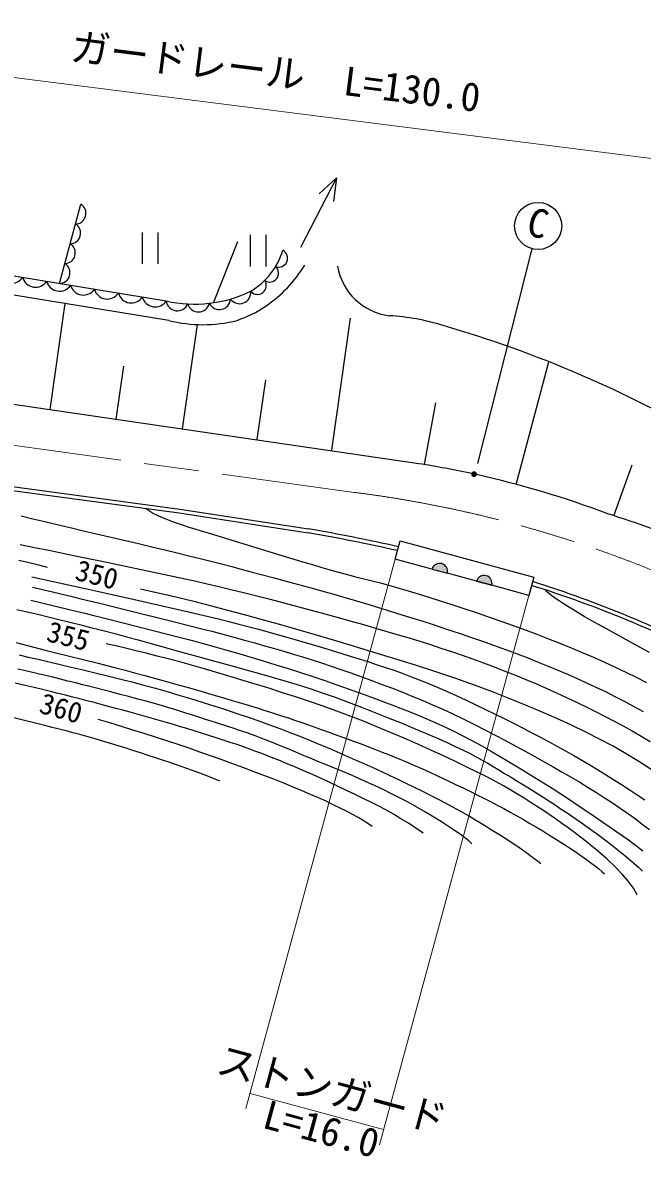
# Model space of a CAD drawing. Units: millimetres, scale not verified. Extents: x 40000 to 680000, y 20000 to 380000.
# Drawn here: x 365805 to 405229, y 270830 to 343026 of the extents above; entities that cross this region are included whole.
import ezdxf
from ezdxf.enums import TextEntityAlignment as Align

# ---------------------------------------------------------------- set-up
doc = ezdxf.new("R2010")
doc.units = ezdxf.units.MM
doc.header["$LTSCALE"] = 1000
doc.linetypes.add('CHAIN', pattern=[18.5, 12, -1.5, 3.5, -1.5])
for name, color, linetype, lineweight in [('M-BGD', 7, 'Continuous', 25), ('M-BMK', 2, 'CHAIN', 13), ('M-STR-HTXT', 7, 'Continuous', 13), ('M-STR-STRC', 7, 'Continuous', 25)]:
    doc.layers.add(name, color=color, linetype=linetype, lineweight=lineweight)
doc.styles.add('ＭＳ ゴシック', font='')
doc.styles.get('ＭＳ ゴシック').set_extended_font_data('MS Gothic')

msp = doc.modelspace()

# ---------------------------------------------------------------- hatches: boundary and pattern name
at = {"layer": 'M-BGD'}
for points in [[(392815, 307995, 0.41421), (392463, 308608, 0.41421), (391850, 308257)], [(395649, 307226, 0.41421), (395297, 307839, 0.41421), (394684, 307488)]]:
    msp.add_hatch(color=256, dxfattribs=at).paths.add_polyline_path(points)
at = {"layer": 'M-BMK'}
msp.add_hatch(color=256, dxfattribs=at).paths.add_polyline_path([(394674, 314301, 1), (394374, 314301, 0.41421), (394524, 314151, 0.41421)])

# ---------------------------------------------------------------- linework, layer by layer
at = {"layer": 'M-BGD'}
for p, q in [((323184, 333851), (374939, 325319)), ((385769, 333144), (383488, 328720)), ((385769, 333144), (384667, 332126)), ((385769, 333144), (385579, 331656)), ((375096, 324085), (322617, 332590)), ((368140, 326440), (369494, 331480)), ((373397, 329682), (373397, 327682)), ((374397, 329682), (374397, 327682)), ((380283, 329518), (380283, 327518)), ((381283, 329518), (381283, 327518)), ((377942, 325206), (379493, 329094)), ((367546, 318415), (368507, 325153)), ((385471, 315821), (386669, 324222)), ((375979, 317174), (376926, 323816)), ((347501, 321362), (391008, 314967)), ((397211, 313647), (399291, 321450)), ((371763, 317796), (372243, 321163)), ((380725, 316498), (381266, 320291)), ((391373, 314908), (392102, 318846)), ((344030, 316344), (375803, 312081)), ((343996, 316097), (375767, 311834)), ((403427, 311654), (404573, 314899)), ((375803, 312081), (383999, 310816)), ((375767, 311834), (383959, 310569)), ((391840, 308259), (389498, 308895)), ((394684, 307488), (392824, 307992)), ((395649, 307226), (394684, 307488)), ((398000, 306587), (395649, 307226))]:
    msp.add_line(p, q, dxfattribs=at)
for points in [[(405517, 301031), (404868, 301362), (404204, 301686), (403526, 302005), (402837, 302319), (402138, 302626), (401430, 302929), (400715, 303227), (399995, 303519), (399271, 303808), (398546, 304091), (397805, 304373), (397040, 304655), (396259, 304933), (395469, 305208), (394679, 305476), (393896, 305737), (393128, 305988), (392382, 306228), (391667, 306454), (390991, 306666), (390357, 306859), (389761, 307031), (389194, 307188), (388650, 307332), (388122, 307468), (387081, 307733), (386554, 307870), (386014, 308015), (385452, 308172), (384866, 308343), (384259, 308522), (383639, 308706), (383013, 308895), (382387, 309085), (381768, 309274), (378526, 310266), (377618, 310540), (377192, 310669), (376787, 310794), (376405, 310914), (376046, 311030), (375713, 311143), (375407, 311252), (374866, 311458), (374418, 311647), (374064, 311820), (373806, 311977), (373647, 312118)], [(365698, 311648), (366445, 311463), (367205, 311278), (367993, 311090), (368818, 310895), (369673, 310696), (373181, 309881), (374032, 309680), (374853, 309484), (375634, 309294), (376377, 309110), (377093, 308931), (377785, 308756), (378459, 308583), (379119, 308413), (379770, 308242), (380416, 308071), (381062, 307899), (381712, 307724), (383029, 307366), (383677, 307189), (384318, 307013), (384956, 306837), (385595, 306658), (386239, 306475), (386890, 306286), (387554, 306091), (388234, 305886), (388934, 305670), (389661, 305443), (390416, 305205), (391192, 304958), (391981, 304704), (392777, 304444), (393571, 304180), (394356, 303914), (395125, 303648), (395871, 303382), (396586, 303120), (397273, 302861), (397941, 302603), (398593, 302346), (399230, 302089), (399855, 301829), (400471, 301567), (401078, 301300), (401680, 301027), (402279, 300748), (402877, 300460), (403478, 300160), (404081, 299847), (404684, 299525), (405282, 299196)], [(365648, 309820), (366557, 309637), (367462, 309454), (368357, 309272), (369240, 309091), (370105, 308912), (370950, 308736), (374743, 307939), (375440, 307790), (376135, 307639), (376837, 307482), (377552, 307319), (378290, 307146), (379058, 306961), (379861, 306763), (380694, 306554), (381549, 306336), (382418, 306110), (383294, 305880), (384167, 305647), (385031, 305413), (385878, 305180), (386699, 304951), (387487, 304726), (388243, 304508), (388976, 304295), (389690, 304085), (390387, 303876), (391072, 303666), (391749, 303454), (392419, 303237), (393088, 303013), (393759, 302782), (394434, 302540), (395115, 302289), (395795, 302033), (396475, 301770), (397152, 301501), (397824, 301226), (398492, 300947), (399152, 300662), (399804, 300372), (400446, 300077), (401077, 299778), (401691, 299479), (402289, 299183), (402873, 298887), (403448, 298586), (404018, 298279), (404586, 297961), (405157, 297628), (405733, 297278)], [(389498, 308895), (389815, 310061), (398317, 307753), (398000, 306587)], [(367382, 308367), (366825, 308507), (366217, 308653), (365559, 308806)], [(366385, 307764), (369108, 307169), (370450, 306874), (371117, 306726), (371782, 306577), (372444, 306428), (376346, 305542), (376988, 305393), (377629, 305241), (378273, 305085), (378918, 304924), (379567, 304758), (380223, 304585), (380888, 304406), (381559, 304223), (382232, 304035), (382904, 303845), (383570, 303653), (384229, 303460), (384875, 303267), (385506, 303076), (386117, 302886), (386706, 302702), (387272, 302524), (387820, 302349), (388357, 302176), (388885, 302000), (389412, 301819), (389940, 301631), (390477, 301432), (391026, 301219), (391592, 300991), (392178, 300745), (392779, 300483), (393393, 300208), (394013, 299923), (394636, 299630), (395258, 299331), (395875, 299030), (396482, 298729), (397076, 298430), (397651, 298137), (398210, 297847), (398759, 297558), (399297, 297270), (399827, 296980), (400349, 296689), (400865, 296396), (401376, 296100), (401884, 295801), (402388, 295497), (402892, 295189), (403396, 294875), (403899, 294555), (404402, 294230), (404900, 293902), (405394, 293572)], [(366426, 307110), (367621, 306826), (368237, 306679), (368865, 306529), (369502, 306376), (370149, 306219), (370803, 306060), (371465, 305898), (372132, 305733), (375644, 304858), (376376, 304674), (377108, 304488), (377832, 304301), (378546, 304113), (379242, 303927), (379917, 303741), (380568, 303559), (381200, 303380), (381817, 303203), (382423, 303027), (383021, 302849), (383616, 302667), (384213, 302480), (384814, 302286), (385424, 302083), (386046, 301869), (386680, 301647), (387320, 301419), (387965, 301185), (388614, 300945), (389266, 300698), (389920, 300444), (390573, 300181), (391227, 299911), (391878, 299631), (392527, 299343), (393179, 299041), (393838, 298725), (394502, 298397), (395166, 298060), (395829, 297717), (396485, 297370), (397132, 297021), (397766, 296675), (398385, 296332), (398984, 295997), (399567, 295667), (400137, 295340), (400697, 295014), (401245, 294690), (401781, 294365), (402306, 294040), (402820, 293714), (403323, 293386), (403814, 293056), (404295, 292722), (404766, 292382), (405228, 292037), (405680, 291687)], [(405788, 295511), (405005, 296023), (404199, 296509), (403368, 296981), (402513, 297439), (401631, 297887), (400720, 298325), (399780, 298756), (398809, 299181), (397806, 299602), (396768, 300022), (395696, 300442), (394562, 300864), (393356, 301290), (392095, 301715), (390796, 302137), (389476, 302553), (388154, 302959), (386846, 303353), (385571, 303731), (384344, 304091), (383186, 304430), (382074, 304750), (380980, 305058), (379909, 305352), (378862, 305631), (377844, 305896), (376858, 306146), (375907, 306380), (374996, 306596), (374128, 306796), (373305, 306978)], [(405684, 302947), (405142, 303246), (402951, 304447), (402442, 304729), (401965, 304997), (401530, 305246), (401146, 305472), (400801, 305680), (400483, 305876), (400192, 306060), (399931, 306231), (399700, 306387), (399502, 306529), (399339, 306655), (399213, 306764), (399124, 306857), (399075, 306931)], [(366327, 306290), (368668, 305717), (369205, 305585), (369763, 305446), (370341, 305302), (370937, 305151), (372193, 304833), (375018, 304122), (375768, 303930), (376525, 303732), (377285, 303528), (378044, 303319), (378797, 303104), (379554, 302882), (380328, 302652), (381112, 302415), (381903, 302172), (382695, 301924), (383485, 301672), (384266, 301418), (385035, 301161), (385787, 300904), (386517, 300647), (387228, 300392), (387927, 300138), (388614, 299884), (389289, 299627), (389954, 299368), (390610, 299105), (391256, 298836), (391895, 298559), (392526, 298275), (393150, 297980), (393766, 297675), (394373, 297358), (394971, 297033), (395561, 296700), (396142, 296362), (396716, 296020), (397282, 295676), (397841, 295333), (398939, 294653), (399488, 294309), (400044, 293953), (400602, 293589), (401156, 293224), (401697, 292860), (402221, 292505), (402720, 292163), (403188, 291839), (403618, 291538), (404005, 291266), (404340, 291028), (404624, 290822), (404867, 290641), (405078, 290479), (405266, 290329)], [(365440, 305693), (366100, 305540), (366763, 305384), (367432, 305224), (368110, 305059), (368798, 304889), (369498, 304713), (370211, 304531), (370932, 304344), (371662, 304152), (372400, 303955), (373144, 303754), (373894, 303549), (374650, 303341), (375410, 303131), (376174, 302917), (376941, 302702), (377715, 302486), (378496, 302271), (379285, 302055), (380079, 301837), (380877, 301614), (381677, 301386), (382478, 301151), (383278, 300906), (384075, 300651), (384869, 300385), (385677, 300099), (386511, 299793), (387359, 299472), (388211, 299140), (389055, 298804), (389880, 298468), (390675, 298138), (391428, 297818), (392128, 297516), (392765, 297235), (393328, 296978), (393824, 296742), (394266, 296521), (394666, 296312), (395037, 296108), (395390, 295906), (395739, 295700), (396095, 295486), (396471, 295259), (396880, 295014), (397317, 294751), (397767, 294475), (398227, 294188), (398691, 293893), (399156, 293593), (399618, 293292), (400071, 292992), (400512, 292696), (400936, 292406), (401339, 292126), (401724, 291854), (402098, 291585), (402461, 291320), (402813, 291058), (403154, 290798), (403484, 290541), (403804, 290286), (404114, 290034), (404413, 289782), (404702, 289533), (404981, 289285), (405249, 289039)], [(365382, 303579), (367239, 303110), (367835, 302961), (370610, 302271), (371163, 302130), (371730, 301984), (372315, 301830), (372925, 301666), (373571, 301490), (374254, 301301), (374963, 301103), (375687, 300899), (376414, 300693), (377134, 300486), (377836, 300283), (378508, 300088), (379139, 299902), (379719, 299729), (380242, 299571), (380717, 299425), (381154, 299289), (381562, 299160), (381951, 299035), (382329, 298910), (382707, 298784), (383093, 298653), (383497, 298514), (383928, 298364), (384387, 298203), (384864, 298034), (385354, 297859), (385851, 297679), (386350, 297496), (386846, 297313), (387332, 297131), (387804, 296952), (388256, 296778), (388682, 296612), (389078, 296455), (389447, 296307), (389795, 296165), (390128, 296026), (390453, 295888), (390775, 295749), (391101, 295605), (391437, 295454), (391788, 295293), (392161, 295121), (392557, 294936), (392967, 294742), (393390, 294541), (393822, 294334), (394259, 294120), (394698, 293903), (395136, 293683), (395570, 293461), (395996, 293238), (396412, 293016), (396824, 292790), (397242, 292556), (397660, 292318), (398076, 292076), (398487, 291834), (398889, 291593), (399279, 291356), (399653, 291125), (400009, 290901), (400342, 290688), (400657, 290482), (400958, 290280), (401246, 290083), (401520, 289891), (401780, 289704), (402023, 289523), (402250, 289348), (402461, 289179), (402654, 289018), (402828, 288864)], [(404908, 287539), (404668, 287945), (404349, 288379), (403957, 288839), (403494, 289321), (402965, 289823), (402672, 290083), (402356, 290354), (402019, 290633), (401665, 290917), (401295, 291206), (400911, 291497), (400517, 291787), (400115, 292076), (399708, 292361), (399297, 292641), (398892, 292911), (398497, 293174), (398104, 293431), (397704, 293686), (397289, 293942), (396853, 294201), (396387, 294468), (395883, 294744), (395333, 295032), (394730, 295337), (394066, 295662), (393345, 296008), (392577, 296368), (391771, 296740), (390936, 297116), (390080, 297493), (389214, 297866), (388346, 298229), (387485, 298578), (386641, 298908), (385796, 299223), (384931, 299532), (384053, 299834), (383168, 300129), (382282, 300415), (381402, 300693), (380534, 300961), (379684, 301219), (378860, 301466), (378066, 301701), (377296, 301926), (376539, 302141), (375797, 302347), (375071, 302542), (374362, 302727), (373672, 302903), (373001, 303067), (372351, 303222), (371723, 303366), (371118, 303499)], [(365580, 302796), (366163, 302663), (366791, 302518), (368900, 302027), (369653, 301849), (370421, 301665), (371196, 301476), (371974, 301281), (372747, 301082), (373510, 300879), (374257, 300672), (374996, 300460), (375741, 300242), (376488, 300017), (377234, 299787), (377975, 299554), (378709, 299317), (379433, 299078), (380144, 298837), (380838, 298597), (381512, 298356), (382167, 298115), (382807, 297871), (383434, 297625), (384047, 297377), (384649, 297127), (385240, 296877), (385822, 296627), (386395, 296376), (386960, 296127), (387520, 295879), (388075, 295630), (388626, 295378), (389171, 295125), (389708, 294871), (390234, 294619), (390748, 294368), (391248, 294120), (391732, 293877), (392197, 293639), (392643, 293408), (393066, 293183), (393471, 292963), (393857, 292747), (394227, 292535), (394583, 292326), (394926, 292121), (395257, 291919), (395580, 291720), (395895, 291523), (396203, 291328), (396504, 291135), (396795, 290946), (397075, 290759), (397344, 290575), (397604, 290393), (397855, 290215), (398097, 290038), (398330, 289865), (398555, 289694), (398771, 289525)], [(394389, 290780), (394185, 290962), (393931, 291166), (393630, 291390), (393285, 291631), (392899, 291888), (392462, 292169), (391972, 292474), (391443, 292792), (390891, 293112), (390330, 293422), (390043, 293573), (389747, 293726), (389444, 293879), (389135, 294031), (388822, 294183), (388508, 294333), (388196, 294480), (387886, 294624), (387582, 294764), (387285, 294899), (386720, 295147), (386179, 295373), (385640, 295592), (385080, 295817), (384478, 296063), (384153, 296198), (383811, 296342), (382730, 296798), (382363, 296951), (381999, 297101), (381643, 297246), (381299, 297383), (380969, 297510), (380658, 297626), (380363, 297733), (380080, 297833), (379804, 297927), (379531, 298018), (379258, 298108), (378978, 298199), (378065, 298492), (377373, 298716), (377008, 298833), (376635, 298953), (376255, 299073), (375870, 299194), (375483, 299314), (375095, 299432), (374710, 299547), (374330, 299658), (373954, 299765), (373583, 299869), (373214, 299970), (372844, 300069), (372473, 300168), (372097, 300266), (371714, 300365), (371323, 300465), (370076, 300783), (369625, 300898), (369160, 301015), (368686, 301134), (368207, 301254), (367729, 301372), (367255, 301488), (366790, 301600), (366340, 301707), (365908, 301807), (365497, 301899)], [(391293, 291456), (390819, 291776), (390346, 292081), (389872, 292374), (389395, 292656), (388913, 292930), (388433, 293189), (387955, 293431), (387471, 293667), (386969, 293905), (386440, 294156), (385884, 294422), (385308, 294695), (384711, 294973), (384091, 295253), (383446, 295533), (383115, 295673), (382781, 295813), (382442, 295953), (382098, 296094), (381747, 296235), (381389, 296376), (381021, 296517), (380644, 296659), (380256, 296802), (379857, 296944), (379442, 297088), (379011, 297234), (378567, 297381), (378112, 297529), (377650, 297676), (377184, 297823), (376715, 297968), (376248, 298111), (375784, 298252), (375327, 298388), (374876, 298522), (374427, 298652), (373980, 298780), (373533, 298906), (373086, 299030), (372637, 299153), (372185, 299275), (371730, 299397), (371270, 299519), (370805, 299642), (370343, 299763), (369891, 299881), (369444, 299997), (368995, 300113), (368539, 300228), (368070, 300345), (367583, 300465), (367072, 300588), (366531, 300717), (365954, 300851), (365330, 300994)], [(378340, 294773), (377838, 294978), (377255, 295202), (376601, 295443), (375883, 295698), (375110, 295964), (374695, 296103), (374253, 296250), (373790, 296403), (373310, 296560), (372817, 296719), (372318, 296878), (371816, 297035), (371318, 297188), (370827, 297335), (370348, 297475), (369887, 297606), (369438, 297730), (368998, 297848), (368561, 297962), (368121, 298074), (367674, 298187), (367214, 298301), (363253, 299278)], [(388034, 291885), (387767, 292066), (387470, 292253), (387143, 292445), (386788, 292643), (386406, 292846), (385998, 293054), (385565, 293266), (385107, 293482), (384626, 293702), (384123, 293925), (383590, 294154), (383020, 294392), (382419, 294635), (381792, 294884), (381143, 295135), (380478, 295388), (379803, 295640), (379121, 295891), (378438, 296137), (377759, 296379), (377078, 296616), (376387, 296854), (375688, 297090), (374979, 297325), (374264, 297558), (373543, 297789), (372817, 298018), (372086, 298244), (371353, 298467), (370617, 298686)]]:
    msp.add_lwpolyline(points, dxfattribs=at)
for points in [[(392815, 307995, 0.41421), (392463, 308608, 0.41421), (391850, 308257)], [(395649, 307226, 0.41421), (395297, 307839, 0.41421), (394684, 307488)]]:
    msp.add_lwpolyline(points, format="xyb", close=True, dxfattribs=at)
for centre, radius, start, end in [((369155, 330896), 676, 270.03116, 59.90071), ((368817, 329635), 676, 270.03116, 59.90071), ((368478, 328375), 676, 270.03116, 59.90071), ((377958, 329881), 4597, 300.84671, 343.0592), ((382100, 328039), 564, 248.99344, 63.05414), ((365101, 327290), 845, 194.73647, 326.54027), ((368140, 327115), 676, 270.03116, 59.90071), ((381528, 327087), 564, 234.92261, 48.98331), ((376472, 332057), 8538, 304.16512, 328.56274), ((389636, 328202), 3858, 189.94287, 262.43063), ((366623, 327039), 845, 194.73647, 326.54027), ((368145, 326789), 845, 194.73647, 326.54027), ((380742, 326303), 564, 220.85178, 34.91248), ((369667, 326538), 845, 194.73647, 326.54027), ((371189, 326287), 845, 194.73647, 326.54027), ((372712, 326036), 845, 194.73647, 326.54027), ((376744, 333344), 8226, 257.32522, 295.73385), ((379607, 325860), 713, 215.87277, 5.99277), ((374234, 325785), 845, 194.73647, 326.54027), ((375646, 325406), 713, 187.0663, 337.1863), ((376985, 325335), 713, 196.66846, 346.78846), ((378318, 325487), 713, 206.27062, 356.39061), ((377032, 331195), 7510, 288.80611, 304.324), ((388319, 310123), 14278, 72.74753, 86.75007), ((377274, 332523), 8714, 255.52472, 284.47528), ((371619, 251678), 75058, 59.7085, 73.80502), ((381266, 253935), 61804, 77.75185, 80.93085), ((381266, 253935), 61804, 69.37472, 77.47373), ((383311, 249262), 65554, 62.08249, 72.48869), ((362323, 187099), 125352, 77.41044, 80.06083), ((362323, 187099), 125602, 77.40527, 80.06199), ((376511, 238058), 72475, 62.28929, 72.61028), ((376511, 238058), 72725, 62.28941, 72.61786)]:
    msp.add_arc(centre, radius, start, end, dxfattribs=at)
at = {"layer": 'M-BMK'}
msp.add_line((323517, 321896), (386896, 313142), dxfattribs=at)
msp.add_lwpolyline([(394674, 314301, 1), (394374, 314301, 0.41421), (394524, 314151, 0.41421)], format="xyb", close=True, dxfattribs=at)
msp.add_arc((377264, 237472), 76280, 61.83019, 82.74533, dxfattribs=at)
at = {"layer": 'M-STR-HTXT'}
for p, q in [((314043, 346041), (449141, 328865)), ((389498, 308895), (380008, 273932)), ((398000, 306587), (388510, 271624)), ((380270, 274897), (388772, 272589))]:
    msp.add_line(p, q, dxfattribs=at)
at = {"layer": 'M-STR-STRC'}
msp.add_line((394772, 314972), (398231, 328640), dxfattribs=at)
msp.add_circle((398599, 330094), 1500, dxfattribs=at)

# ---------------------------------------------------------------- texts
at = {"layer": 'M-BGD', "style": 'ＭＳ ゴシック'}
for s, rotation, p in [('350', 345.874, (368964, 307212)), ('355', 345.637, (367142, 303313)), ('360', 344.205, (366668, 298758))]:
    msp.add_text(s, height=1320, rotation=rotation, dxfattribs=at).set_placement(p, align=Align.BOTTOM_LEFT)
at = {"layer": 'M-STR-HTXT', "style": 'ＭＳ ゴシック'}
for s, rotation, p in [('ガードレール\u3000L=130.0', 352.755, (381718, 338445)), ('ストンガード', 344.814, (385112, 273731)), ('L=16.0', 344.814, (384431, 271221))]:
    msp.add_text(s, height=1833, rotation=rotation, dxfattribs=at).set_placement(p, align=Align.BOTTOM_CENTER)
at = {"layer": 'M-STR-STRC', "style": 'ＭＳ ゴシック'}
msp.add_text('C', height=1833, rotation=345.738, dxfattribs=at).set_placement((398232, 328858), align=Align.BOTTOM_CENTER)

doc.saveas('drawing.dxf')
